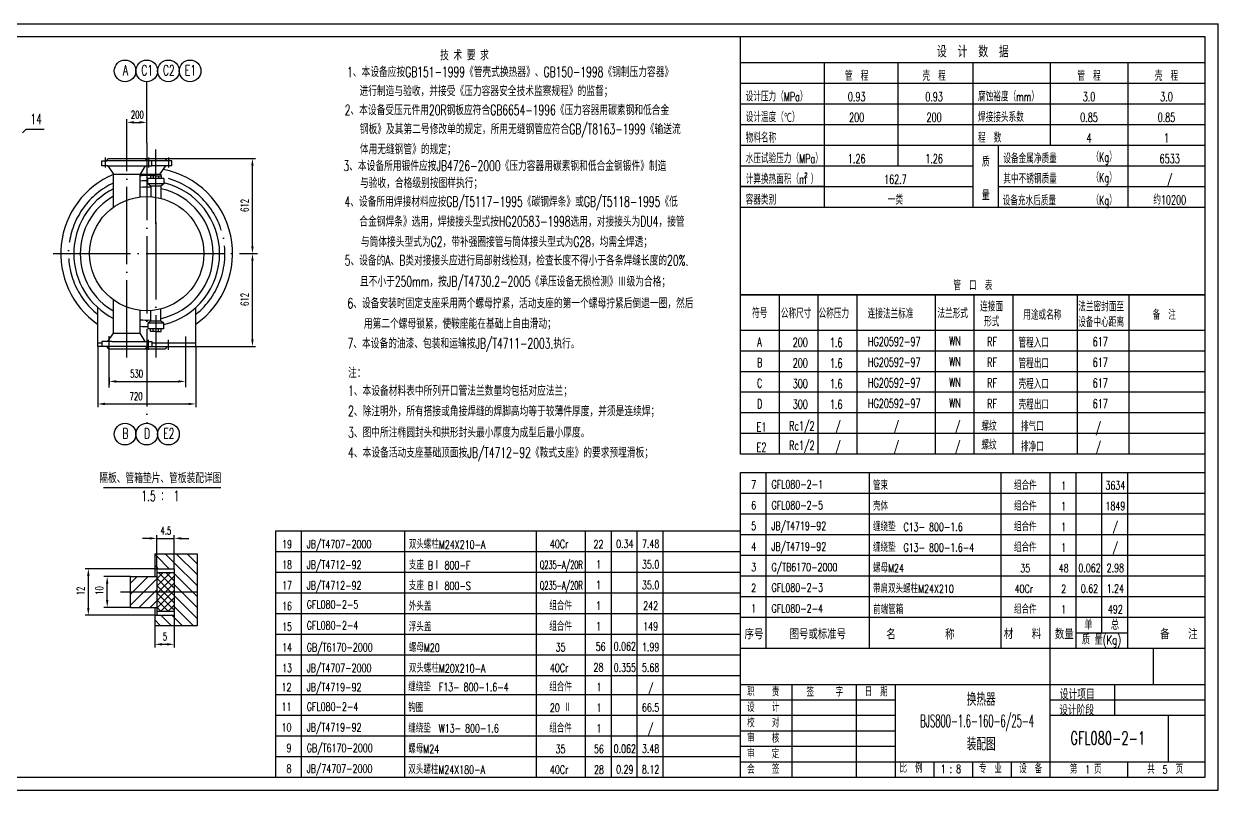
# Model space of a CAD drawing. Extents: x -457 to 1749, y 191 to 1539.
# Drawn here: x 350.5 to 813.1, y 936.9 to 1233.9 of the extents above; entities that cross this region are included whole.
import ezdxf
from ezdxf.enums import TextEntityAlignment as Align

# ---------------------------------------------------------------- set-up
doc = ezdxf.new("R2010")
doc.units = 0
doc.header["$MEASUREMENT"] = 0
doc.linetypes.add('DASHDOT-M', pattern=[36, 30, -3, 0, -3])
doc.layers.get('0').update_dxf_attribs({"linetype": 'CONTINUOUS'})
for name, color, linetype in [('CDR_DWG1', 4, 'CONTINUOUS'), ('CDR_DWG2', 2, 'CONTINUOUS'), ('CDR_DWG3', 1, 'DASHDOT-M')]:
    doc.layers.add(name, color=color, linetype=linetype)
doc.styles.add('HZ', font='romans', dxfattribs={"width": 0.7, "bigfont": 'hz'})

msp = doc.modelspace()

# ---------------------------------------------------------------- linework, layer by layer
for p, q in [((-27.92, 1233.95), (813.08, 1233.95)), ((-27.92, 1233.95), (813.08, 1233.95)), ((813.08, 936.95), (813.08, 1233.95)), ((689.07, 1218.95), (689.07, 1178.95)), ((398.09, 1187.81), (398.09, 1211.53)), ((628.08, 1210.95), (808.08, 1210.95)), ((628.08, 1202.95), (808.08, 1202.95)), ((390.37, 1183.05), (390.37, 1197.02)), ((393.17, 1195.77), (395.29, 1195.77)), ((398.09, 1193.03), (398.09, 1197.02)), ((628.08, 1194.95), (808.08, 1194.95)), ((350.02, 1191.67), (351.43, 1193.09)), ((351.43, 1193.09), (358.43, 1193.09)), ((628.08, 1186.95), (808.08, 1186.95)), ((728.08, 1162.95), (728.08, 1186.95)), ((405.16, 1181.78), (440.28, 1181.78)), ((439.03, 1147.7), (439.03, 1178.98)), ((628.08, 1178.95), (718.08, 1178.95)), ((728.08, 1178.95), (808.08, 1178.95)), ((628.08, 1170.95), (718.08, 1170.95)), ((660.54, 1170.95), (628.08, 1170.95)), ((728.08, 1170.95), (808.08, 1170.95)), ((628.08, 1162.95), (808.08, 1162.95)), ((628.08, 1162.95), (808.08, 1162.95)), ((628.08, 1162.95), (808.08, 1162.95)), ((628.08, 1162.95), (718.08, 1162.95)), ((718.08, 1162.95), (808.08, 1162.95)), ((434.44, 1144.9), (440.28, 1144.9)), ((439.03, 1111.73), (439.03, 1142.1)), ((808.08, 1128.95), (628.08, 1128.95)), ((808.08, 1115.14), (628.08, 1115.14)), ((383.5, 1093.03), (383.5, 1112.95)), ((413.09, 1112.79), (413.09, 1093.09)), ((379.09, 1108.93), (379.09, 1085.38)), ((417.09, 1108.93), (417.09, 1085.38)), ((417.09, 1108.93), (440.28, 1108.93)), ((808.08, 1107.14), (628.08, 1107.14)), ((383.5, 1096.91), (383.5, 1094.11)), ((413.09, 1096.91), (413.09, 1094.11)), ((808.08, 1099.14), (628.08, 1099.14)), ((386.3, 1095.36), (410.29, 1095.36)), ((808.08, 1091.14), (628.08, 1091.14)), ((381.89, 1086.63), (414.29, 1086.63)), ((808.08, 1083.14), (628.08, 1083.14)), ((808.08, 1075.14), (628.08, 1075.14)), ((768.08, 997.95), (768.08, 1060.03)), ((628.08, 1052.03), (808.08, 1052.03)), ((628.08, 1044.03), (808.08, 1044.03)), ((588.08, 941.95), (588.08, 1037.4)), ((399.19, 1034.54), (396.39, 1034.54)), ((401.99, 1022.78), (401.99, 1035.79)), ((401.99, 1034.54), (408.74, 1034.54)), ((408.74, 1022.78), (408.74, 1035.79)), ((411.54, 1034.54), (414.34, 1034.54)), ((628.08, 1036.03), (808.08, 1036.03)), ((401.99, 1027.61), (401.24, 1028.36)), ((406.81, 1022.78), (401.99, 1027.61)), ((408.74, 1025.1), (405.27, 1028.57)), ((417.61, 1020.47), (409.51, 1028.57)), ((417.61, 1024.72), (413.76, 1028.57)), ((448.08, 1029.4), (628.08, 1029.4)), ((628.08, 1028.03), (808.08, 1028.03)), ((401.24, 1022.78), (374.22, 1022.78)), ((401.99, 1023.37), (401.24, 1024.12)), ((402.57, 1022.78), (401.99, 1023.37)), ((417.61, 1016.23), (408.74, 1025.1)), ((375.47, 1019.98), (375.47, 1007.58)), ((391.81, 1019.78), (381.53, 1019.78)), ((391.81, 1017.14), (394.45, 1019.78)), ((392.69, 1013.78), (398.69, 1019.78)), ((396.94, 1013.78), (401.99, 1018.83)), ((404.44, 1021.28), (401.99, 1018.83)), ((407.27, 1021.28), (401.99, 1016.01)), ((407.33, 1013.78), (401.99, 1019.13)), ((408.74, 1019.93), (402.59, 1013.78)), ((408.74, 1015.2), (402.66, 1021.28)), ((408.74, 1018.03), (405.49, 1021.28)), ((408.74, 1020.86), (408.31, 1021.28)), ((415.81, 1013.78), (408.74, 1020.86)), ((448.08, 1021.4), (628.08, 1021.4)), ((628.08, 1020.03), (808.08, 1020.03)), ((382.78, 1010.58), (382.78, 1016.98)), ((391.81, 1012.9), (392.69, 1013.78)), ((391.81, 1008.65), (396.94, 1013.78)), ((395.18, 1007.78), (401.18, 1013.78)), ((401.18, 1013.78), (401.99, 1014.59)), ((404.5, 1013.78), (401.99, 1016.3)), ((408.25, 1013.78), (401.99, 1007.52)), ((405.42, 1013.78), (401.99, 1010.35)), ((402.59, 1013.78), (401.99, 1013.18)), ((408.74, 1006.72), (401.99, 1013.47)), ((408.74, 1009.55), (404.5, 1013.78)), ((408.74, 1017.1), (405.42, 1013.78)), ((408.74, 1012.38), (407.33, 1013.78)), ((408.74, 1014.27), (408.25, 1013.78)), ((411.57, 1013.78), (408.74, 1016.62)), ((417.61, 1007.75), (411.57, 1013.78)), ((417.61, 1011.99), (415.81, 1013.78)), ((448.08, 1013.4), (628.08, 1013.4)), ((399.42, 1007.78), (401.99, 1010.35)), ((406.34, 1006.28), (401.99, 1010.64)), ((408.74, 1011.44), (403.58, 1006.28)), ((408.74, 1008.61), (406.41, 1006.28)), ((417.61, 1003.5), (408.74, 1012.38)), ((628.08, 1012.03), (808.08, 1012.03)), ((401.24, 1004.78), (374.22, 1004.78)), ((391.81, 1007.78), (381.53, 1007.78)), ((403.52, 1006.28), (401.99, 1007.81)), ((407.71, 1000.68), (403.6, 1004.78)), ((408.74, 1003.89), (407.84, 1004.78)), ((416.19, 1000.68), (408.74, 1008.13)), ((408.74, 1004.78), (408.74, 992.22)), ((411.95, 1000.68), (408.74, 1003.89)), ((448.08, 1005.4), (628.08, 1005.4)), ((628.07, 1003.95), (808.07, 1003.95)), ((628.08, 1003.95), (808.07, 1003.95)), ((778.07, 997.95), (778.07, 1003.95)), ((403.46, 1000.68), (401.24, 1002.9)), ((401.24, 1000.68), (401.24, 992.22)), ((448.08, 997.4), (628.08, 997.4)), ((758.07, 997.95), (778.07, 997.95)), ((404.04, 993.47), (405.94, 993.47)), ((788.07, 977.95), (788.07, 991.95)), ((448.08, 989.4), (628.08, 989.4)), ((448.08, 981.4), (628.08, 981.4)), ((628.07, 977.95), (808.07, 977.95)), ((648.07, 941.95), (648.07, 977.95)), ((673.07, 941.95), (673.07, 977.95)), ((688.07, 941.95), (688.07, 977.95)), ((773.07, 965.95), (773.07, 977.95)), ((448.08, 973.95), (628.08, 973.95)), ((448.08, 973.95), (628.08, 973.95)), ((628.07, 971.95), (688.07, 971.95)), ((748.07, 971.95), (808.07, 971.95)), ((448.08, 965.95), (628.08, 965.95)), ((628.07, 965.95), (688.07, 965.95)), ((748.07, 965.95), (808.07, 965.95)), ((793.7, 965.95), (793.7, 947.95)), ((448.08, 957.95), (628.08, 957.95)), ((628.07, 959.95), (688.07, 959.95)), ((628.07, 953.95), (688.07, 953.95)), ((448.08, 949.95), (628.08, 949.95)), ((628.07, 947.95), (808.07, 947.95)), ((703.07, 941.95), (703.07, 947.95)), ((718.07, 941.95), (718.07, 947.95)), ((733.07, 941.95), (733.07, 947.95)), ((778.07, 941.95), (778.07, 947.95)), ((-27.92, 936.95), (813.08, 936.95))]:
    msp.add_line(p, q)
for points in [[(393.17, 1196.24), (393.17, 1195.31), (390.37, 1195.77)], [(395.29, 1196.24), (395.29, 1195.31), (398.09, 1195.77)], [(438.57, 1178.98), (439.5, 1178.98), (439.03, 1181.78)], [(438.57, 1147.7), (439.5, 1147.7), (439.03, 1144.9)], [(438.57, 1142.1), (439.5, 1142.1), (439.03, 1144.9)], [(438.57, 1111.73), (439.5, 1111.73), (439.03, 1108.93)], [(386.3, 1095.83), (386.3, 1094.89), (383.5, 1095.36)], [(410.29, 1095.83), (410.29, 1094.89), (413.09, 1095.36)], [(381.89, 1087.1), (381.89, 1086.17), (379.09, 1086.63)], [(414.29, 1087.1), (414.29, 1086.17), (417.09, 1086.63)], [(399.19, 1035.01), (399.19, 1034.07), (401.99, 1034.54)], [(411.54, 1035.01), (411.54, 1034.07), (408.74, 1034.54)], [(375, 1019.98), (375.93, 1019.98), (375.47, 1022.78)], [(382.32, 1016.98), (383.25, 1016.98), (382.78, 1019.78)], [(382.32, 1010.58), (383.25, 1010.58), (382.78, 1007.78)], [(375, 1007.58), (375.93, 1007.58), (375.47, 1004.78)], [(404.04, 993.94), (404.04, 993.01), (401.24, 993.47)], [(405.94, 993.94), (405.94, 993.01), (408.74, 993.47)]]:
    msp.add_solid(points)
at = {"layer": 'CDR_DWG1'}
for p, q in [((808.08, 1228.95), (-2.92, 1228.95)), ((628.08, 1067.14), (628.08, 1228.95)), ((808.08, 941.95), (808.08, 1228.95)), ((628.08, 1218.95), (808.08, 1218.95)), ((660.54, 1218.95), (660.54, 1162.95)), ((718.08, 1218.95), (718.08, 1162.95)), ((748.08, 1218.95), (748.08, 1186.95)), ((778.08, 1218.95), (778.08, 1162.95)), ((380.71, 1178.93), (380.71, 1180.87)), ((380.71, 1180.87), (382.64, 1180.87)), ((382.49, 1180.87), (383.29, 1181.78)), ((400.02, 1180.87), (382.53, 1180.87)), ((383.29, 1181.78), (397.44, 1181.78)), ((397.44, 1181.78), (405.25, 1181.78)), ((398.24, 1180.87), (397.44, 1181.78)), ((407.84, 1180.87), (400.02, 1180.87)), ((400.02, 1178.93), (400.02, 1180.87)), ((406.05, 1180.87), (405.25, 1181.78)), ((407.84, 1178.93), (407.84, 1180.87)), ((383.08, 1178.93), (380.71, 1178.93)), ((382.95, 1178.93), (400.02, 1178.93)), ((383.08, 1178.93), (385.21, 1175.72)), ((385.21, 1162.99), (385.21, 1175.76)), ((385.32, 1175.7), (403.5, 1175.7)), ((395.51, 1166.87), (395.51, 1175.76)), ((397.5, 1178.93), (395.52, 1175.7)), ((400.12, 1175.03), (399.61, 1175.03)), ((399.61, 1175.03), (399.61, 1174.01)), ((407.84, 1178.93), (400.02, 1178.93)), ((401.67, 1175.03), (400.12, 1175.03)), ((400.63, 1175.03), (400.63, 1174.02)), ((401.67, 1175.03), (403.21, 1175.03)), ((402.69, 1175.03), (402.69, 1174.01)), ((405.32, 1178.93), (403.14, 1175.83)), ((403.21, 1175.03), (403.73, 1175.03)), ((403.5, 1175.7), (403.5, 1175.03)), ((403.73, 1175.03), (403.73, 1174.01)), ((398.55, 1173.15), (398.55, 1174.01)), ((404.75, 1174.01), (398.55, 1174.01)), ((398.57, 1171.88), (398.57, 1173.14)), ((404.75, 1171.88), (398.57, 1171.88)), ((399.68, 1171.08), (398.57, 1171.88)), ((399.68, 1171.08), (399.68, 1166.93)), ((403.61, 1171.08), (399.68, 1171.08)), ((404.75, 1171.88), (403.61, 1171.08)), ((403.61, 1171.08), (403.61, 1166.28)), ((404.75, 1174.01), (404.75, 1171.88)), ((628.08, 1128.95), (808.08, 1128.95)), ((643.08, 1128.95), (643.08, 1067.14)), ((658.08, 1128.95), (658.08, 1067.14)), ((673.08, 1128.95), (673.08, 1067.14)), ((703.52, 1128.95), (703.52, 1067.14)), ((718.52, 1128.95), (718.52, 1067.14)), ((733.52, 1128.95), (733.52, 1067.14)), ((758.52, 1128.95), (758.52, 1067.14)), ((778.52, 1128.95), (778.52, 1067.14)), ((385.22, 1114.1), (385.22, 1126.81)), ((379.09, 1108.93), (379.09, 1123.99)), ((395.52, 1114.1), (395.52, 1123.02)), ((399.68, 1118.72), (399.68, 1122.87)), ((403.61, 1118.72), (403.61, 1123.52)), ((417.09, 1108.93), (417.09, 1123.99)), ((398.55, 1116.65), (398.55, 1115.79)), ((404.75, 1115.79), (398.55, 1115.79)), ((399.68, 1118.72), (398.57, 1117.92)), ((404.75, 1117.92), (398.57, 1117.92)), ((398.57, 1117.92), (398.57, 1116.65)), ((399.61, 1114.76), (399.61, 1115.79)), ((403.61, 1118.72), (399.68, 1118.72)), ((400.63, 1114.76), (400.63, 1115.78)), ((402.69, 1114.76), (402.69, 1115.79)), ((404.75, 1117.92), (403.61, 1118.72)), ((403.73, 1114.76), (403.73, 1115.79)), ((404.75, 1115.79), (404.75, 1117.92)), ((384.57, 1110.86), (380.71, 1110.86)), ((380.71, 1110.86), (380.71, 1108.93)), ((383.08, 1110.86), (385.21, 1114.07)), ((384.57, 1110.86), (396.16, 1110.86)), ((385.32, 1114.1), (395.52, 1114.1)), ((397.5, 1110.86), (395.52, 1114.1)), ((396.16, 1110.86), (400.02, 1110.86)), ((400.12, 1114.76), (399.61, 1114.76)), ((400.02, 1110.86), (400.02, 1108.93)), ((401.67, 1114.76), (400.12, 1114.76)), ((401.67, 1114.76), (403.21, 1114.76)), ((403.21, 1114.76), (403.73, 1114.76)), ((380.71, 1110.13), (379.09, 1110.13)), ((398.09, 1108.93), (379.09, 1108.93)), ((382.49, 1108.93), (383.29, 1108.01)), ((383.29, 1108.01), (397.44, 1108.01)), ((398.24, 1108.93), (397.44, 1108.01)), ((397.44, 1108.01), (405.25, 1108.01)), ((398.09, 1108.93), (417.09, 1108.93)), ((417.09, 1110.13), (400.02, 1110.13)), ((406.05, 1108.93), (405.25, 1108.01)), ((417.09, 1108.93), (417.09, 1110.13)), ((808.08, 1067.14), (628.08, 1067.14)), ((628.08, 941.95), (628.08, 1060.03)), ((628.08, 1060.03), (808.08, 1060.03)), ((638.08, 991.95), (638.08, 1060.03)), ((678.08, 991.95), (678.08, 1060.03)), ((729.08, 991.95), (729.08, 1060.03)), ((748.08, 991.95), (748.08, 1060.03)), ((758.08, 991.95), (758.08, 1060.03)), ((778.08, 991.95), (778.08, 1060.03)), ((448.08, 1037.4), (628.08, 1037.4)), ((448.08, 981.4), (448.08, 1037.4)), ((458.08, 941.95), (458.08, 1037.4)), ((498.08, 941.95), (498.08, 1037.4)), ((549.08, 941.95), (549.08, 1037.4)), ((568.08, 941.95), (568.08, 1037.4)), ((578.08, 941.95), (578.08, 1037.4)), ((598.08, 941.95), (598.08, 1037.4)), ((401.24, 1028.57), (401.24, 1019.78)), ((401.24, 1028.57), (417.61, 1028.57)), ((417.61, 1028.57), (417.61, 1000.68)), ((401.24, 1022.78), (408.74, 1022.78)), ((401.99, 1022.78), (401.99, 1004.78)), ((408.74, 1022.78), (408.74, 1004.78)), ((391.81, 1019.78), (401.99, 1019.78)), ((391.81, 1007.78), (391.81, 1019.78)), ((401.99, 1021.28), (408.74, 1021.28)), ((391.81, 1007.78), (401.99, 1007.78)), ((401.24, 1007.78), (401.24, 1000.68)), ((401.24, 1004.78), (408.74, 1004.78)), ((401.99, 1006.28), (408.74, 1006.28)), ((417.61, 1000.68), (401.24, 1000.68)), ((628.08, 991.95), (808.08, 991.95)), ((628.08, 991.95), (808.08, 991.95)), ((748.07, 941.95), (748.07, 991.95)), ((748.07, 941.95), (748.07, 991.95)), ((448.08, 941.95), (448.08, 981.42)), ((-2.92, 941.95), (808.08, 941.95))]:
    msp.add_line(p, q, dxfattribs=at)
msp.add_circle((398.09, 1144.9), 22.12, dxfattribs=at)
for radius, start, end in [(33.28, 112.7654, 235.1806), (33.28, 304.8194, 78.9386), (28.25, 89.0525, 95.2366), (25.74, 86.4479, 95.7501), (28.25, 283.6379, 76.3621), (28.25, 117.1155, 242.8964), (25.74, 120.0224, 240.3526), (25.74, 282.7257, 77.4354), (25.74, 264.2664, 273.5521), (28.25, 264.7784, 270.9475)]:
    msp.add_arc((398.09, 1144.9), radius, start, end, dxfattribs=at)
at = {"layer": 'CDR_DWG2'}
msp.add_line((381.33, 1054.3), (426.81, 1054.3), dxfattribs=at)
for centre in [(389.69, 1215.72), (398.09, 1215.72), (406.48, 1215.72), (414.87, 1215.72), (389.69, 1074.93), (398.09, 1074.93), (406.48, 1074.93)]:
    msp.add_circle(centre, 4.2, dxfattribs=at)
at = {"layer": 'CDR_DWG3', "linetype": 'DASHDOT-M'}
for p, q in [((398.09, 1187.81), (398.09, 1079.12)), ((401.65, 1182.42), (401.65, 1185.2)), ((382, 1182.15), (382, 1178.29)), ((390.37, 1104.66), (390.37, 1183.05)), ((398.73, 1182.15), (398.73, 1178.29)), ((401.65, 1156.47), (401.65, 1182.42)), ((406.55, 1182.15), (406.55, 1178.29)), ((401.65, 1157.14), (401.65, 1104.66)), ((361.8, 1144.9), (440.95, 1144.9)), ((398.73, 1107.64), (398.73, 1111.51)), ((406.55, 1107.64), (406.55, 1111.51)), ((387.94, 1013.78), (420.72, 1013.78))]:
    msp.add_line(p, q, dxfattribs=at)
for start, end in [(87.1074, 94.8855), (115.1698, 231.1288), (308.8712, 79.2593)]:
    msp.add_arc((398.09, 1144.9), 30.28, start, end, dxfattribs=at)

# ---------------------------------------------------------------- texts
at = {"style": 'HZ'}
for s, height, width, p in [('设  计  数  据', 4.5, 0.68, (718.08, 1220.95)), ('管  程', 3.5, 0.65, (673.08, 1211.95)), ('壳  程', 3.5, 0.65, (703.08, 1211.95)), ('管  程', 3.5, 0.65, (763.08, 1211.95)), ('壳  程', 3.5, 0.65, (793.08, 1211.95)), ('0.93', 3.5, 0.65, (673.08, 1203.95)), ('0.93', 3.5, 0.65, (703.08, 1203.95)), ('3.0', 3.5, 0.65, (763.08, 1203.95)), ('3.0', 3.5, 0.65, (793.08, 1203.95)), ('200', 3.5, 0.65, (673.08, 1195.95)), ('200', 3.5, 0.65, (703.08, 1195.95)), ('0.85', 3.5, 0.65, (763.08, 1195.95)), ('0.85', 3.5, 0.65, (793.08, 1195.95)), ('4', 3.5, 0.65, (763.08, 1187.95)), ('1', 3.5, 0.65, (793.08, 1187.95)), ('1.26', 3.5, 0.65, (673.08, 1179.95)), ('1.26', 3.5, 0.65, (703.08, 1179.95)), ('6533', 3.5, 0.65, (794.33, 1179.95)), ('162.7', 3.5, 0.65, (688.08, 1171.95)), ('/', 3.5, 0.65, (794.33, 1171.95)), ('一类', 3.5, 0.65, (688.08, 1163.95)), ('约10200', 3.5, 0.65, (794.33, 1163.95)), ('管  口  表', 3.5, 0.65, (718.08, 1130.71)), ('A', 3.5, 0.65, (635.5, 1108.92)), ('200', 3.5, 0.65, (651.24, 1108.78)), ('1.6', 3.5, 0.65, (665.15, 1108.69)), ('HG20592-97', 3.5, 0.65, (687.65, 1109.06)), ('B', 3.5, 0.65, (635.5, 1100.92)), ('200', 3.5, 0.65, (651.24, 1100.78)), ('1.6', 3.5, 0.65, (665.15, 1100.69)), ('HG20592-97', 3.5, 0.65, (687.65, 1101.06)), ('C', 3.5, 0.65, (635.5, 1092.92)), ('HG20592-97', 3.5, 0.65, (687.65, 1093.06)), ('300', 3.5, 0.65, (651.24, 1092.78)), ('1.6', 3.5, 0.65, (665.15, 1092.69)), ('D', 3.5, 0.65, (635.5, 1084.92)), ('300', 3.5, 0.65, (651.24, 1084.78)), ('1.6', 3.5, 0.65, (665.15, 1084.69)), ('HG20592-97', 3.5, 0.65, (687.65, 1085.06)), ('组合件', 3.2, 0.7, (738.39, 1053.37)), ('1', 3.2, 0.7, (753.27, 1053.37)), ('3634', 3.2, 0.7, (773.27, 1053.46)), ('组合件', 3.2, 0.7, (738.39, 1045.37)), ('1', 3.2, 0.7, (753.27, 1045.37)), ('1849', 3.2, 0.7, (773.27, 1045.46)), ('组合件', 3.2, 0.7, (738.39, 1037.37)), ('/', 3.2, 0.7, (773.27, 1037.46)), ('1', 3.2, 0.7, (753.27, 1037.37)), ('40Cr ', 3.2, 0.7, (558.58, 1030.73)), ('22', 3.2, 0.7, (573.08, 1030.67)), ('0.34', 3.2, 0.7, (583.28, 1030.82)), ('7.48', 3.2, 0.7, (593.28, 1030.82)), ('组合件', 3.2, 0.7, (738.39, 1029.37)), ('1', 3.2, 0.7, (753.27, 1029.37)), ('/', 3.2, 0.7, (773.27, 1029.46)), ('Q235-A/20R', 3.2, 0.58, (558.67, 1022.68)), ('1', 3.2, 0.7, (573.08, 1022.88)), ('35.0', 3.2, 0.7, (593.28, 1022.82)), ('35', 3.2, 0.7, (738.39, 1021.37)), ('48', 3.2, 0.7, (753.27, 1021.37)), ('0.062', 3.2, 0.7, (763.27, 1021.46)), ('2.98', 3.2, 0.7, (773.27, 1021.46)), ('Q235-A/20R', 3.2, 0.58, (558.67, 1014.68)), ('1', 3.2, 0.7, (573.08, 1014.88)), ('35.0', 3.2, 0.7, (593.28, 1014.82)), ('40Cr ', 3.2, 0.7, (738.58, 1013.37)), ('2', 3.2, 0.7, (753.27, 1013.37)), ('0.62', 3.2, 0.7, (763.27, 1013.46)), ('1.24', 3.2, 0.7, (773.27, 1013.46)), ('组合件', 3.2, 0.7, (558.4, 1006.73)), ('1', 3.2, 0.7, (573.08, 1006.88)), ('242', 3.2, 0.7, (593.28, 1006.82)), ('组合件', 3.2, 0.7, (738.39, 1005.37)), ('1', 3.2, 0.7, (753.27, 1005.37)), ('492', 3.2, 0.7, (773.27, 1005.46)), ('组合件', 3.2, 0.7, (558.4, 998.73)), ('1', 3.2, 0.7, (573.08, 998.88)), ('149', 3.2, 0.7, (593.28, 998.82)), ('35', 3.2, 0.7, (558.4, 990.73)), ('56', 3.2, 0.7, (573.92, 990.95)), ('0.062', 3.2, 0.7, (583.27, 991.1)), ('1.99', 3.2, 0.7, (593.28, 990.82)), ('40Cr ', 3.2, 0.7, (558.58, 982.73)), ('28', 3.2, 0.7, (573.08, 982.95)), ('0.355', 3.2, 0.7, (583.28, 982.82)), ('5.68', 3.2, 0.7, (593.28, 982.82)), ('组合件', 3.2, 0.7, (558.4, 975.28)), ('1', 3.2, 0.7, (573.28, 975.28)), ('/', 3.2, 0.7, (593.28, 974.82)), ('20 Ⅱ', 3.2, 0.7, (558.39, 967.28)), ('1', 3.2, 0.7, (573.27, 967.28)), ('66.5', 3.2, 0.7, (593.27, 967.37)), ('组合件', 3.2, 0.7, (558.39, 959.28)), ('1', 3.2, 0.7, (573.27, 959.28)), ('/', 3.2, 0.7, (593.27, 959.37)), ('35', 3.2, 0.7, (558.39, 951.28)), ('56', 3.2, 0.7, (573.27, 951.28)), ('0.062', 3.2, 0.7, (583.27, 951.37)), ('3.48', 3.2, 0.7, (593.27, 951.37)), ('40Cr ', 3.2, 0.7, (558.58, 943.28)), ('28', 3.2, 0.7, (573.27, 943.28)), ('0.29', 3.2, 0.7, (583.27, 943.37)), ('8.12', 3.2, 0.7, (593.27, 943.37))]:
    msp.add_text(s, height=height, dxfattribs=dict(at, width=width)).set_placement(p, align=Align.CENTER)
for s, height, width, p in [('          技 术 要 求', 4, 0.65, (492.35, 1219.81)), ('1、本设备应按GB151-1999《管壳式换热器》、GB150-1998《钢制压力容器》', 4, 0.65, (475.69, 1213.33)), ('  进行制造与验收，并接受《压力容器安全技术监察规程》的监督；', 4, 0.65, (476.93, 1205.94)), ('设计压力（MPa）', 3.5, 0.65, (630.08, 1203.95)), ('腐蚀裕度（mm）', 3.5, 0.65, (720.08, 1203.95)), ('2、本设备受压元件用20R钢板应符合GB6654-1996《压力容器用碳素钢和低合金', 4, 0.65, (474.78, 1198.57)), ('200', 3, 0.65, (391.95, 1197.27)), ('设计温度（℃）', 3.5, 0.65, (630.08, 1195.95)), ('焊接接头系数', 3.5, 0.65, (720.08, 1195.95)), ('钢板》及其第二号修改单的规定，所用无缝钢管应符合GB/T8163-1999《输送流', 4, 0.65, (480.62, 1191.19)), ('物料名称', 3.5, 0.65, (630.08, 1187.95)), ('程  数', 3.5, 0.65, (720.08, 1187.95)), ('体用无缝钢管》的规定；', 4, 0.65, (480.62, 1183.39)), ('（Kg）', 3.5, 0.65, (764.02, 1180.53)), ('3、本设备所用锻件应按JB4726-2000《压力容器用碳素钢和低合金钢锻件》制造', 4, 0.65, (474.28, 1176.93)), ('水压试验压力（MPa）', 3.5, 0.65, (630.08, 1179.95)), ('设备金属净质量', 3.5, 0.65, (729.89, 1179.92)), ('计算换热面积（m ）', 3.5, 0.65, (630.08, 1171.95)), ('2', 1.75, 0.65, (652.85, 1174.49)), ('其中不锈钢质量', 3.5, 0.65, (729.89, 1172.06)), ('（Kg）', 3.5, 0.65, (764.02, 1172.53)), ('与验收，合格级别按图样执行；', 4, 0.65, (480.71, 1170.31)), ('4、设备所用焊接材料应按GB/T5117-1995《碳钢焊条》或GB/T5118-1995《低', 4, 0.65, (474.69, 1163.05)), ('容器类别', 3.5, 0.65, (630.08, 1163.95)), ('设备充水后质量', 3.5, 0.65, (729.62, 1163.61)), ('（Kg）', 3.5, 0.65, (764.02, 1163.76)), ('合金钢焊条》选用，焊接接头型式按HG20583-1998选用，对接接头为DU4，接管', 4, 0.65, (480.43, 1155.35)), ('与筒体接头型式为G2，带补强圈接管与筒体接头型式为G28，均需全焊透；', 4, 0.65, (481.04, 1147.49)), ('5、设备的A、B类对接接头应进行局部射线检测，检查长度不得小于各条焊缝长度的20%.', 4, 0.65, (474.78, 1140.26)), ('且不小于250mm，按JB/T4730.2-2005《承压设备无损检测》Ⅲ级为合格；', 4, 0.65, (480.68, 1132.11)), ('6、设备安装时固定支座采用两个螺母拧紧，活动支座的第一个螺母拧紧后倒退一圈，然后', 4, 0.65, (475.84, 1123.68)), ('连接面', 3.5, 0.65, (720.9, 1122.51)), ('法兰密封面至', 3.5, 0.65, (758.88, 1122.51)), ('  用第二个螺母锁紧，使鞍座能在基础上自由滑动；', 4, 0.65, (478.63, 1115.78)), ('符号', 3.5, 0.65, (632.57, 1119.98)), ('公称尺寸', 3.5, 0.65, (643.71, 1119.87)), ('公称压力', 3.5, 0.65, (658.32, 1119.87)), ('连接法兰标准', 3.5, 0.65, (677.33, 1119.77)), ('法兰形式', 3.5, 0.65, (704.34, 1119.87)), (' 形式', 3.5, 0.65, (720.9, 1116.69)), ('用途或名称', 3.5, 0.65, (737.61, 1119.29)), ('设备中心距离', 3.5, 0.65, (758.88, 1116.51)), ('备  注', 3.5, 0.65, (787.7, 1119.29)), ('7、本设备的油漆、包装和运输按JB/T4711-2003.执行。', 4, 0.65, (475.85, 1108.12)), ('WN', 3.5, 0.65, (708.93, 1109.28)), ('RF', 3.5, 0.65, (723.61, 1108.99)), ('管程入口', 3.5, 0.65, (735.76, 1108.52)), ('617', 3.5, 0.65, (764.49, 1108.99)), ('注：', 4, 0.65, (476.09, 1096.72)), ('WN', 3.5, 0.65, (708.93, 1101.28)), ('RF', 3.5, 0.65, (723.61, 1100.99)), ('管程出口', 3.5, 0.65, (735.76, 1100.52)), ('617', 3.5, 0.65, (764.49, 1100.99)), ('530', 3, 0.65, (391.67, 1096.86)), ('WN', 3.5, 0.65, (708.93, 1093.28)), ('RF', 3.5, 0.65, (723.61, 1092.99)), ('壳程入口', 3.5, 0.65, (735.76, 1092.52)), ('617', 3.5, 0.65, (764.49, 1092.99)), ('1、本设备材料表中所列开口管法兰数量均包括对应法兰；', 4, 0.65, (476.08, 1089.76)), ('720', 3, 0.65, (391.46, 1088.13)), ('WN', 3.5, 0.65, (708.93, 1085.28)), ('RF', 3.5, 0.65, (723.61, 1084.99)), ('壳程出口', 3.5, 0.65, (735.76, 1084.52)), ('617', 3.5, 0.65, (764.49, 1084.99)), ('2、除注明外，所有搭接或角接焊缝的焊脚高均等于较薄件厚度，并须是连续焊；', 4, 0.65, (476.08, 1081.84)), ('3、图中所注椭圆封头和拱形封头最小厚度为成型后最小厚度。', 4, 0.65, (476.08, 1073.61)), ('E1', 3.5, 0.65, (634.31, 1075.92)), ('Rc1/2', 3.5, 0.65, (646.92, 1076.39)), ('/', 3.5, 0.65, (664.75, 1076.24)), ('/', 3.5, 0.65, (687.38, 1076.24)), ('/', 3.5, 0.65, (711.14, 1076.24)), ('螺纹', 3.5, 0.65, (721.39, 1076.23)), ('排气口', 3.5, 0.65, (736.7, 1076.04)), ('/', 3.5, 0.65, (765.61, 1075.73)), ('4、本设备活动支座基础顶面按JB/T4712-92《鞍式支座》的要求预埋滑板；', 4, 0.65, (476.09, 1065.8)), ('E2', 3.5, 0.65, (634.31, 1068.07)), ('Rc1/2', 3.5, 0.65, (646.92, 1068.79)), ('/', 3.5, 0.65, (664.75, 1068.39)), ('/', 3.5, 0.65, (687.38, 1068.39)), ('/', 3.5, 0.65, (711.14, 1068.39)), ('螺纹', 3.5, 0.65, (721.39, 1068.93)), ('排净口', 3.5, 0.65, (736.7, 1068.19)), ('/', 3.5, 0.65, (765.61, 1068.18)), ('GFL080-2-1', 3.2, 0.7, (640.08, 1053.85)), ('管束', 3.2, 0.7, (679.41, 1053.37)), ('GFL080-2-5', 3.2, 0.7, (640.08, 1045.76)), ('壳体', 3.2, 0.7, (679.41, 1045.37)), ('JB/T4719-92', 3.2, 0.7, (640.08, 1037.76)), ('缠绕垫  C13- 800-1.6', 3.2, 0.7, (679.41, 1037.37)), ('4.5', 3, 0.65, (403.41, 1036.04)), ('JB/T4707-2000', 3.2, 0.7, (460.08, 1030.69)), ('双头螺柱M24X210-A', 3.2, 0.7, (499.62, 1030.52)), ('JB/T4719-92', 3.2, 0.7, (640.08, 1029.76)), ('缠绕垫  G13- 800-1.6-4', 3.2, 0.7, (679.41, 1029.37)), ('JB/T4712-92', 3.2, 0.7, (460.08, 1022.69)), ('支座 BⅠ 800-F', 3.2, 0.7, (499.62, 1022.52)), ('G/TB6170-2000', 3.2, 0.7, (640.08, 1021.76)), ('螺母M24', 3.2, 0.7, (679.41, 1021.37)), ('JB/T4712-92', 3.2, 0.7, (460.08, 1014.69)), ('支座 BⅠ 800-S', 3.2, 0.7, (499.62, 1014.52)), ('GFL080-2-3', 3.2, 0.7, (640.08, 1013.85)), ('带肩双头螺柱M24X210', 3.2, 0.7, (679.41, 1013.37)), ('GFL080-2-5', 3.2, 0.7, (460.08, 1007.3)), ('外头盖', 3.2, 0.7, (499.62, 1006.52)), ('GFL080-2-4', 3.2, 0.7, (640.08, 1005.76)), ('前端管箱', 3.2, 0.7, (679.47, 1005.28)), ('GFL080-2-4', 3.2, 0.7, (460.08, 999.21)), ('浮头盖', 3.2, 0.7, (499.62, 998.52)), ('序号', 4, 0.8, (629.64, 995.43)), ('图号或标准号', 4, 0.7, (647.1, 995.44)), ('名        称', 4, 0.8, (684.57, 995.33)), ('材   料', 4, 0.8, (730.05, 995.49)), ('数量', 4, 0.8, (749.84, 995.45)), ('单', 3.5, 0.7, (761.25, 999.2)), ('总', 3.5, 0.7, (771.52, 999.15)), ('备   注', 4, 0.8, (790.65, 995.45)), ('5', 3, 0.65, (404.34, 994.97)), ('质 量(Kg)', 3.5, 0.7, (760.32, 993.42)), ('GB/T6170-2000', 3.2, 0.7, (460.08, 990.69)), ('螺母M20', 3.2, 0.7, (499.62, 990.52)), ('JB/T4707-2000', 3.2, 0.7, (460.08, 982.69)), ('双头螺柱M20X210-A', 3.2, 0.7, (499.62, 982.52)), ('JB/T4719-92', 3.2, 0.7, (460.08, 975.24)), ('缠绕垫  F13- 800-1.6-4', 3.2, 0.7, (499.42, 975.28)), ('职    责', 3.2, 0.7, (630.64, 973.33)), ('签     字', 3.2, 0.7, (653.65, 973.28)), ('日  期', 3.2, 0.7, (676.19, 973.37)), ('设计项目', 4, 0.65, (751.75, 972.16)), ('GFL080-2-4', 3.2, 0.7, (460.08, 967.67)), ('钩圈', 3.2, 0.7, (499.41, 967.28)), ('设    计', 3.2, 0.7, (630.64, 967.33)), ('设计阶段', 4, 0.65, (751.55, 966.01)), ('JB/T4719-92', 3.2, 0.7, (460.08, 959.67)), ('缠绕垫  W13- 800-1.6', 3.2, 0.7, (499.41, 959.28)), ('校    对', 3.2, 0.7, (630.64, 961.33)), ('审    核', 3.2, 0.7, (630.64, 955.33)), ('GFL080-2-1', 5, 0.65, (755.85, 954.62)), ('GB/T6170-2000', 3.2, 0.7, (460.08, 951.67)), ('螺母M24', 3.2, 0.7, (499.41, 951.28)), ('审    定', 3.2, 0.7, (630.64, 949.33)), ('JB/74707-2000', 3.2, 0.7, (460.08, 943.67)), ('双头螺柱M24X180-A', 3.2, 0.7, (499.41, 943.28)), ('会    签', 3.2, 0.7, (630.64, 943.33)), ('比  例', 3.2, 0.7, (689.67, 943.75)), ('1 : 8', 3.2, 0.7, (705.63, 943.57)), ('专  业', 3.2, 0.7, (720.44, 943.55)), ('设  备', 3.2, 0.7, (736.02, 943.54)), ('第  1 页', 3.2, 0.7, (755.62, 943.34)), ('共  5  页', 3.2, 0.7, (785.62, 943.34))]:
    msp.add_text(s, height=height, dxfattribs=dict(at, width=width)).set_placement(p)
for s, height, width, p in [('质', 3.5, 0.65, (723.08, 1180.74)), ('量', 3.5, 0.65, (723.08, 1167.74)), ('换热器', 5, 0.65, (721.31, 972.38)), ('BJS800-1.6-160-6/25-4', 4.75, 0.5, (719.74, 963.45)), ('装配图', 5, 0.65, (721.31, 955.05))]:
    msp.add_text(s, height=height, dxfattribs=dict(at, width=width)).set_placement(p, align=Align.MIDDLE)
at = {"style": 'HZ', "width": 0.65}
for s, p in [('612', (437.53, 1161.07)), ('612', (437.53, 1124.64)), ('12', (373.97, 1012.48)), ('10', (381.28, 1012.65))]:
    msp.add_text(s, height=3, rotation=90, dxfattribs=at).set_placement(p)
at = {"style": 'HZ', "width": 0.7}
for s, p in [('7', (634.16, 1053.76)), ('6', (634.16, 1045.76)), ('5', (634.16, 1037.76)), ('19', (454.35, 1030.69)), ('4', (634.16, 1029.76)), ('18', (454.35, 1022.69)), ('3', (634.16, 1021.76)), ('17', (454.35, 1014.69)), ('2', (634.16, 1013.76)), ('16', (454.35, 1006.69)), ('1', (634.16, 1005.76)), ('15', (454.35, 998.69)), ('14', (454.35, 990.69)), ('13', (454.35, 982.69)), ('12', (454.17, 975.24)), ('11', (454.16, 967.67)), ('10', (454.16, 959.67)), ('9', (454.16, 951.67)), ('8', (454.16, 943.67))]:
    msp.add_text(s, height=3.2, dxfattribs=at).set_placement(p, align=Align.RIGHT)
at = {"layer": 'CDR_DWG1', "style": 'HZ', "width": 0.65}
msp.add_text('14', height=4, dxfattribs=at).set_placement((355.26, 1195.07), align=Align.CENTER)
at = {"layer": 'CDR_DWG2', "style": 'HZ', "width": 0.65}
for s, p in [('A', (389.85, 1213.97)), ('C1', (398.25, 1213.97)), ('C2', (406.64, 1213.97)), ('E1', (415.03, 1213.97)), ('B', (389.85, 1073.18)), ('D', (398.25, 1073.18)), ('E2', (406.64, 1073.18))]:
    msp.add_text(s, height=4, dxfattribs=at).set_placement(p, align=Align.CENTER)
for s, p in [('隔板、管箱垫片、管板装配详图', (403.38, 1058.13)), ('1.5 ： 1', (403.38, 1050.96))]:
    msp.add_text(s, height=4, dxfattribs=at).set_placement(p, align=Align.MIDDLE)

doc.saveas('drawing.dxf')
